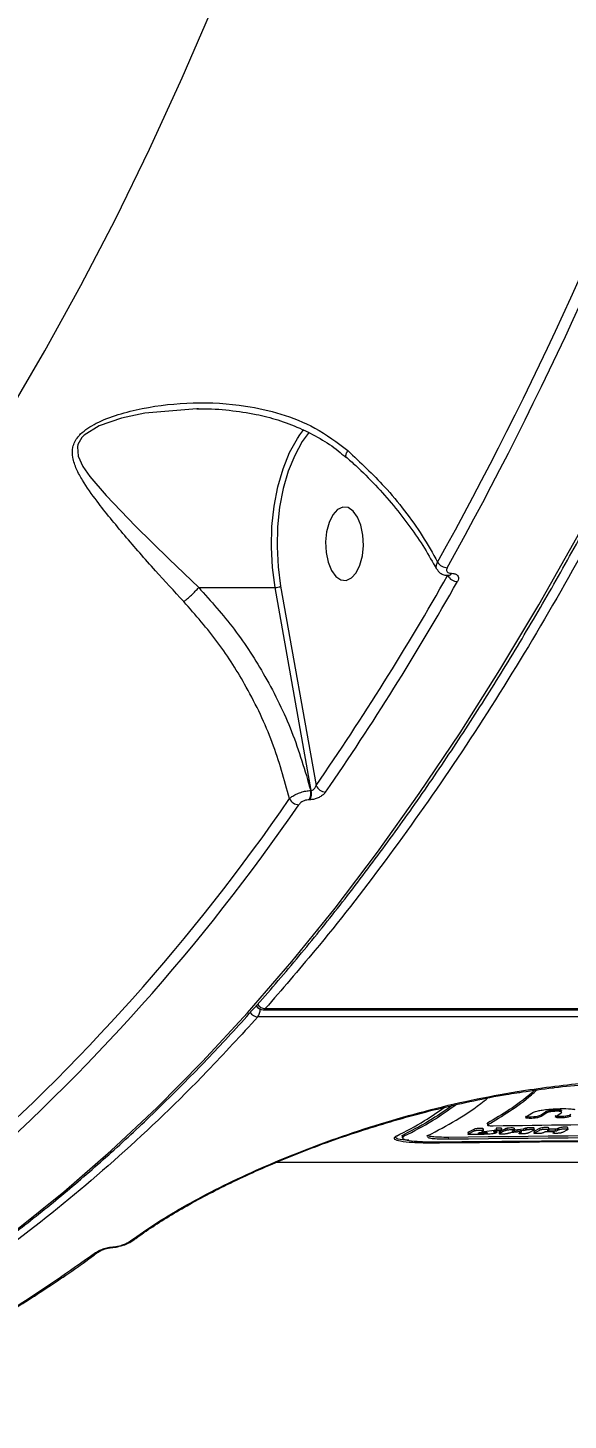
# Model space of a CAD drawing. Header units: millimetres. Extents: x -7735 to 7893, y -6545 to 6034.
# Drawn here: x 4630.5 to 4696.5, y -147.4 to 22.8 of the extents above; entities that cross this region are included whole.
import ezdxf

# ---------------------------------------------------------------- set-up
doc = ezdxf.new("R2010")
doc.units = ezdxf.units.MM
for name, color, linetype in [('DIKOM_ОБЪЕКТ', 7, 'Continuous'), ('DIKOM_РАЗМЕР_ЗОНА', 7, 'Continuous'), ('DIKOM_РАЗМЕР_ОБЪЕКТА', 7, 'Continuous')]:
    doc.layers.add(name, color=color, linetype=linetype)
doc.styles.add('style1', font='arial.ttf', dxfattribs={"width": 0.8})
doc.dimstyles.new('1-50', dxfattribs={"dimtxt": 300, "dimasz": 200, "dimexe": 100, "dimexo": 0, "dimgap": 100, "dimtad": 1, "dimtxsty": 'style1', "dimcen": 200, "dimclrd": 7, "dimclre": 7, "dimclrt": 7, "dimadec": 1, "dimazin": 2, "dimtfac": 1, "dimtmove": 0, "dimatfit": 2, "dimfxl": 0, "dimlwd": 25, "dimlwe": 18, "dimarcsym": 0})

# ---------------------------------------------------------------- blocks, each defined once
blk = doc.blocks.new('*D0')
at = {"layer": 'Defpoints', "color": 0, "transparency": 16777216}
for p in [(5893.22, 882.1), (-4595.74, 266.13), (5893.22, -5840.17)]:
    blk.add_point(p, dxfattribs=at)
at = {"layer": 'DIKOM_РАЗМЕР_ОБЪЕКТА', "color": 7, "lineweight": 18, "transparency": 16777216}
for p, q in [((5893.22, 882.1), (5893.22, -5940.17)), ((-4595.74, 266.13), (-4595.74, -5940.17))]:
    blk.add_line(p, q, dxfattribs=at)
at = {"layer": 'DIKOM_РАЗМЕР_ОБЪЕКТА', "color": 7, "lineweight": 25, "transparency": 16777216}
blk.add_line((-4395.74, -5840.17), (5693.22, -5840.17), dxfattribs=at)
at = {"layer": 'DIKOM_РАЗМЕР_ОБЪЕКТА', "color": 7, "transparency": 16777216}
for points in [[(-4395.74, -5806.84), (-4395.74, -5873.51), (-4595.74, -5840.17)], [(5693.22, -5806.84), (5693.22, -5873.51), (5893.22, -5840.17)]]:
    blk.add_solid(points, dxfattribs=at)
at = {"layer": 'DIKOM_РАЗМЕР_ОБЪЕКТА', "color": 7, "transparency": 16777216, "insert": (648.74, -5587), "char_height": 300, "attachment_point": 5, "style": 'style1'}
blk.add_mtext('10450', dxfattribs=at)
blk = doc.blocks.new('*D3')
at = {"layer": 'Defpoints', "color": 0, "transparency": 16777216}
for p in [(-6112.56, 266.13), (7893.22, 266.13), (7893.22, -6445.11)]:
    blk.add_point(p, dxfattribs=at)
at = {"layer": 'DIKOM_РАЗМЕР_ЗОНА', "color": 7, "lineweight": 18, "transparency": 16777216}
for p, q in [((-6112.56, 266.13), (-6112.56, -6545.11)), ((7893.22, 266.13), (7893.22, -6545.11))]:
    blk.add_line(p, q, dxfattribs=at)
at = {"layer": 'DIKOM_РАЗМЕР_ЗОНА', "color": 7, "lineweight": 25, "transparency": 16777216}
blk.add_line((-5912.56, -6445.11), (7693.22, -6445.11), dxfattribs=at)
at = {"layer": 'DIKOM_РАЗМЕР_ЗОНА', "color": 7, "transparency": 16777216}
for points in [[(-5912.56, -6411.77), (-5912.56, -6478.44), (-6112.56, -6445.11)], [(7693.22, -6411.77), (7693.22, -6478.44), (7893.22, -6445.11)]]:
    blk.add_solid(points, dxfattribs=at)
at = {"layer": 'DIKOM_РАЗМЕР_ЗОНА', "color": 7, "transparency": 16777216, "insert": (890.33, -6191.83), "char_height": 300, "attachment_point": 5, "style": 'style1'}
blk.add_mtext('13950', dxfattribs=at)

msp = doc.modelspace()

# ---------------------------------------------------------------- linework, layer by layer
at = {"layer": 'DIKOM_ОБЪЕКТ', "color": 7, "linetype": 'Continuous', "lineweight": 15}
for p, q in [((4663.707, -26.987), (4664.212, -26.32)), ((4681.845, -44.165), (4681.892, -44.165)), ((4682.193, -43.903), (4682.24, -43.903)), ((4651.361, -45.645), (4660.694, -45.645)), ((4665.102, -70.446), (4660.694, -45.645)), ((4661.366, -45.482), (4665.694, -69.835)), ((4665.033, -70.446), (4665.102, -70.446)), ((4664.921, -71.576), (4664.853, -71.576)), ((4936.899, -98.106), (4658.591, -98.106)), ((4659.227, -97.238), (4936.9, -97.238)), ((4659.485, -97.103), (4936.9, -97.103)), ((4691.381, -110.303), (4692.038, -109.873)), ((4693.156, -110.077), (4693.71, -109.715)), ((4693.156, -110.077), (4693.17, -110.271)), ((4693.724, -109.908), (4693.17, -110.271)), ((4693.71, -109.715), (4693.724, -109.908)), ((4694.112, -109.547), (4694.126, -109.74)), ((4695.014, -110.24), (4695.568, -109.875)), ((4695.645, -109.519), (4695.66, -109.555)), ((4695.672, -109.749), (4695.659, -109.713)), ((4684.232, -112.26), (4684.246, -112.454)), ((4684.962, -111.862), (4684.296, -112.207)), ((4684.296, -112.207), (4684.31, -112.401)), ((4684.31, -112.401), (4684.976, -112.057)), ((4684.962, -111.862), (4684.976, -112.057)), ((4685.605, -112.288), (4685.612, -112.383)), ((4685.843, -112.265), (4685.852, -112.379)), ((4686.086, -112.259), (4685.847, -112.262)), ((4686.076, -112.04), (4685.918, -112.123)), ((4686.106, -111.801), (4686.075, -111.774)), ((4686.075, -111.774), (4686.089, -111.969)), ((4686.121, -111.996), (4686.107, -111.801)), ((4686.247, -112.136), (4687.447, -111.953)), ((4686.622, -111.09), (4686.635, -111.284)), ((4687.411, -112.119), (4687.414, -112.161)), ((4688.082, -112.025), (4687.43, -112.116)), ((4687.686, -111.726), (4687.7, -111.921)), ((4687.773, -112.239), (4687.761, -112.07)), ((4688.039, -112.204), (4688.053, -112.399)), ((4688.736, -111.818), (4688.119, -112.14)), ((4688.119, -112.14), (4688.133, -112.334)), ((4688.133, -112.334), (4688.75, -112.013)), ((4688.296, -111.728), (4688.31, -111.923)), ((4688.381, -111.95), (4688.366, -111.755)), ((4688.736, -111.818), (4688.75, -112.013)), ((4688.971, -111.735), (4688.985, -111.929)), ((4690.679, -112.149), (4689.428, -112.296)), ((4689.836, -111.997), (4689.595, -112.125)), ((4689.733, -112.052), (4689.738, -112.134)), ((4691.026, -111.98), (4689.738, -112.134)), ((4689.896, -111.734), (4689.894, -111.721)), ((4689.894, -111.721), (4689.908, -111.916)), ((4689.917, -111.928), (4689.902, -111.734)), ((4689.908, -111.916), (4689.91, -111.929)), ((4689.916, -111.916), (4691.012, -111.785)), ((4690.542, -112.165), (4690.552, -112.301)), ((4690.552, -112.301), (4690.829, -112.158)), ((4690.828, -112.153), (4690.829, -112.158)), ((4691.012, -111.785), (4691.026, -111.98)), ((4691.254, -111.738), (4691.267, -111.932)), ((4691.387, -111.699), (4691.401, -111.894)), ((4692.269, -111.962), (4691.653, -112.286)), ((4692.297, -112.139), (4692.311, -112.334)), ((4692.361, -112.082), (4692.298, -112.139)), ((4692.333, -111.903), (4692.319, -111.708)), ((4692.978, -111.757), (4692.361, -112.082)), ((4692.361, -112.082), (4692.376, -112.276)), ((4692.376, -112.276), (4692.992, -111.952)), ((4692.978, -111.757), (4692.992, -111.952)), ((4693.595, -112.193), (4693.462, -112.262)), ((4694.665, -112.151), (4693.853, -112.161)), ((4694.077, -111.937), (4693.923, -112.02)), ((4694.069, -112.047), (4694.881, -112.037)), ((4694.143, -111.876), (4694.129, -111.682)), ((4694.867, -111.842), (4694.156, -111.851)), ((4694.671, -112.151), (4694.678, -112.246)), ((4694.678, -112.246), (4694.811, -112.177)), ((4694.811, -112.167), (4694.811, -112.177)), ((4694.867, -111.842), (4694.881, -112.037)), ((4695.28, -111.726), (4695.126, -111.809)), ((4695.126, -111.809), (4695.139, -112.004)), ((4695.139, -112.004), (4695.294, -111.921)), ((4695.28, -111.726), (4695.294, -111.921)), ((4696.395, -111.906), (4695.779, -112.232)), ((4696.459, -111.845), (4696.445, -111.651)), ((4676.207, -112.702), (4676.22, -112.895)), ((4676.447, -112.473), (4676.462, -112.667)), ((4681.837, -112.835), (4681.851, -113.03)), ((4685.828, -112.476), (4684.741, -112.491)), ((4685.612, -112.383), (4685.852, -112.379)), ((4660.843, -115.875), (4898.889, -115.875)), ((4642.739, -125.68), (4643.028, -125.496))]:
    msp.add_line(p, q, dxfattribs=at)
at = {"layer": 'DIKOM_ОБЪЕКТ', "color": 7, "linetype": 'Continuous', "lineweight": 15, "flags": 128}
for points in [[(4628.089, -24.41), (4632.593, -16.711), (4636.974, -8.749), (4641.229, -0.531), (4645.351, 7.935), (4649.34, 16.642), (4653.189, 25.58)], [(4629.098, -124.149), (4634.897, -119.481), (4640.624, -114.489), (4646.274, -109.175), (4651.842, -103.546), (4657.324, -97.605), (4662.714, -91.358), (4668.01, -84.81), (4673.204, -77.966), (4678.295, -70.833), (4683.277, -63.416), (4688.145, -55.721), (4692.897, -47.755), (4697.527, -39.524), (4702.033, -31.037), (4706.41, -22.299), (4710.654, -13.318), (4714.763, -4.101), (4718.732, 5.343), (4722.558, 15.006), (4726.238, 24.881)], [(4651.121, -23.796), (4644.775, -24.323), (4641.95, -24.926), (4639.216, -25.872), (4637.38, -27.017), (4637.088, -27.321), (4636.61, -28.178), (4636.549, -28.442), (4636.641, -29.575), (4637.217, -30.839), (4638.073, -32.084), (4640.058, -34.404), (4643.658, -38.125), (4647.746, -42.163), (4651.359, -45.645), (4651.359, -45.646), (4651.359, -45.646)], [(4660.694, -45.645), (4660.367, -43.203), (4660.237, -40.693), (4660.305, -38.173), (4660.57, -35.703), (4661.025, -33.34), (4661.662, -31.14), (4662.463, -29.154), (4663.411, -27.428), (4663.707, -26.987)], [(4664.844, -26.663), (4664, -27.818), (4663.082, -29.491), (4662.304, -31.417), (4661.688, -33.551), (4661.246, -35.842), (4660.989, -38.237), (4660.923, -40.68), (4661.049, -43.114), (4661.366, -45.482)], [(4667.154, -42.542), (4667.561, -43.549), (4668.099, -44.292), (4668.723, -44.711), (4669.381, -44.772), (4670.022, -44.47), (4670.594, -43.83), (4671.049, -42.903), (4671.351, -41.764), (4671.476, -40.507), (4671.413, -39.232), (4671.168, -38.042), (4670.761, -37.036), (4670.223, -36.293), (4669.6, -35.874), (4668.941, -35.813), (4668.3, -36.115), (4667.728, -36.755), (4667.273, -37.682), (4666.971, -38.821), (4666.846, -40.078), (4666.909, -41.353), (4667.154, -42.542)], [(4690.254, -107.222), (4690.239, -107.287), (4690.217, -107.318), (4690.206, -107.32)], [(4691.267, -110.222), (4691.266, -110.223), (4691.306, -110.268), (4691.442, -110.303), (4691.643, -110.319), (4691.95, -110.319), (4692.297, -110.301), (4692.531, -110.275), (4692.727, -110.239), (4692.961, -110.172), (4693.156, -110.077), (4693.156, -110.077)], [(4694.9, -110.159), (4694.9, -110.159), (4694.941, -110.205), (4695.079, -110.241), (4695.282, -110.257), (4695.596, -110.258), (4695.95, -110.239), (4696.183, -110.212), (4696.377, -110.176), (4696.613, -110.108), (4696.802, -110.015), (4696.802, -110.015)], [(4694.128, -111.682), (4694.129, -111.681), (4694.104, -111.657), (4694.022, -111.638), (4693.898, -111.63), (4693.713, -111.629), (4693.505, -111.639), (4693.365, -111.653), (4693.247, -111.671), (4693.101, -111.707), (4692.978, -111.757), (4692.978, -111.757)], [(4696.444, -111.651), (4696.445, -111.651), (4696.419, -111.626), (4696.333, -111.607), (4696.207, -111.598), (4696.012, -111.597), (4695.837, -111.605), (4695.695, -111.617), (4695.573, -111.635), (4695.431, -111.667), (4695.28, -111.726), (4695.28, -111.726)], [(4643.444, -125.368), (4643.454, -125.36), (4643.504, -125.317)], [(4640.83, -126.237), (4640.731, -126.299), (4640.711, -126.302)]]:
    msp.add_lwpolyline(points, dxfattribs=at)
at = {"layer": 'DIKOM_ОБЪЕКТ', "color": 7, "linetype": 'Continuous', "lineweight": 15}
for centre, radius, start, end in [((4283.809, 177.474), 453.651, 330.98818, 340.13073), ((4284.06, 177.302), 454.709, 330.98865, 340.13011), ((4383.316, 124.71), 342.907, 325.43505, 330.49418), ((4681.759, -41.788), 1.437, 211.62286, 268.18353), ((4682.992, -43.505), 1.412, 208.36864, 268.40008), ((4681.796, -43.739), 0.43, 277.45139, 337.50454), ((4681.847, -43.742), 0.425, 275.58766, 337.70832), ((4660.709, -44.242), 1.403, 269.38503, 297.90515), ((4383.955, 124.278), 343.549, 325.43404, 330.49574), ((4460.661, 67.011), 244.718, 310.98414, 325.54534), ((4663.645, -70.857), 1.331, 205.97859, 267.47661), ((4663.457, -70.774), 1.61, 330.08944, 11.7418), ((4663.517, -70.772), 1.618, 330.20154, 11.62969), ((4666.913, -69.311), 1.326, 203.2414, 267.67887), ((4461.348, 66.573), 245.265, 310.98449, 325.54531), ((4659.227, -96.238), 1, 210.39447, 270), ((4659.544, -95.885), 1.22, 213.75755, 267.23991), ((4658.65, -96.89), 1.217, 213.34607, 267.20883), ((4657.448, -97.289), 1.405, 324.45861, 5.13365), ((4659.21, -96.892), 0.346, 272.78939, 322.51715), ((4642.801, -125.164), 0.52, 263.14971, 296.88197), ((4643.046, -124.816), 0.68, 268.42257, 305.77491), ((4638.786, -126.241), 0.683, 268.62364, 307.00712)]:
    msp.add_arc(centre, radius, start, end, dxfattribs=at)
for points, knots in [([(4659.485, 629.354), (4661.513, 627.016), (4667.017, 620.672), (4675.714, 609.372), (4685.449, 595.203), (4694.771, 579.964), (4703.645, 563.748), (4712.027, 546.623), (4719.886, 528.637), (4727.198, 509.801), (4733.963, 490.165), (4740.163, 469.796), (4745.772, 448.79), (4750.761, 427.245), (4755.111, 405.221), (4758.8, 382.748), (4761.836, 359.872), (4764.214, 336.666), (4765.926, 313.24), (4766.961, 289.702), (4767.311, 266.125), (4766.961, 242.548), (4765.926, 219.01), (4764.214, 195.584), (4761.836, 172.378), (4758.8, 149.501), (4755.111, 127.028), (4750.761, 105.005), (4745.772, 83.46), (4740.163, 62.454), (4733.962, 42.085), (4727.198, 22.448), (4720.225, 4.494), (4713.136, -11.884), (4706.016, -26.803), (4698.516, -41.064), (4690.67, -54.605), (4682.551, -67.311), (4674.179, -79.147), (4666.49, -89.03), (4661.513, -94.766), (4659.485, -97.103)], [0, 0, 0, 0, 0.0156535, 0.0424906, 0.0694123, 0.0963772, 0.1233419, 0.1502637, 0.1771008, 0.2039378, 0.2308596, 0.2578243, 0.2847891, 0.3117108, 0.3385479, 0.3653847, 0.392306, 0.4192705, 0.446235, 0.4731564, 0.4999931, 0.5268301, 0.5537517, 0.5807164, 0.607681, 0.6346026, 0.6614395, 0.6882765, 0.7151981, 0.7421628, 0.7691275, 0.7960491, 0.822886, 0.845964, 0.8691648, 0.8923928, 0.9156209, 0.9388217, 0.9615842, 0.9843465, 1, 1, 1, 1]), ([(4597.642, -143.228), (4598.201, -142.99), (4600.698, -141.925), (4605.095, -139.724), (4610.827, -136.619), (4616.511, -133.188), (4622.145, -129.462), (4627.723, -125.436), (4633.242, -121.116), (4638.698, -116.503), (4644.086, -111.602), (4649.402, -106.417), (4654.642, -100.951), (4659.803, -95.208), (4664.879, -89.194), (4669.868, -82.911), (4674.766, -76.367), (4679.569, -69.565), (4684.273, -62.51), (4688.874, -55.208), (4693.371, -47.665), (4697.758, -39.885), (4702.033, -31.876), (4706.193, -23.643), (4710.235, -15.192), (4714.155, -6.529), (4717.951, 2.338), (4721.619, 11.403), (4725.158, 20.66), (4728.564, 30.101), (4731.835, 39.719), (4734.969, 49.507), (4737.963, 59.458), (4740.815, 69.564), (4743.523, 79.818), (4746.084, 90.212), (4748.498, 100.738), (4750.762, 111.388), (4752.874, 122.154), (4754.833, 133.029), (4756.638, 144.003), (4758.287, 155.069), (4759.779, 166.218), (4761.112, 177.443), (4762.286, 188.734), (4763.3, 200.083), (4764.154, 211.482), (4764.845, 222.922), (4765.375, 234.394), (4765.741, 245.89), (4765.93, 256.137), (4765.956, 262.55), (4765.966, 265.124)], [0, 0, 0, 0, 0.0058768, 0.0262675, 0.0466642, 0.0670671, 0.087475, 0.1078876, 0.1283047, 0.1487257, 0.16915, 0.1895772, 0.2100063, 0.2304374, 0.2508696, 0.2713028, 0.2917369, 0.3121714, 0.3326061, 0.3530404, 0.373475, 0.3939091, 0.4143426, 0.434776, 0.4552089, 0.4756412, 0.4960728, 0.5165038, 0.5369346, 0.5573646, 0.577794, 0.5982233, 0.6186517, 0.6390797, 0.6595072, 0.6799343, 0.7003611, 0.7207874, 0.7412133, 0.7616388, 0.7820641, 0.8024892, 0.8229139, 0.8433384, 0.8637627, 0.8841868, 0.9046108, 0.9250346, 0.9454584, 0.9658821, 0.9863058, 1, 1, 1, 1]), ([(4649.54, -47.364), (4648.372, -46.099), (4645.826, -43.343), (4642.241, -39.211), (4639.258, -35.585), (4637.376, -32.942), (4636.408, -31.173), (4635.935, -29.826), (4635.898, -28.477), (4636.379, -27.491), (4637.31, -26.473), (4638.916, -25.44), (4641.536, -24.452), (4645.491, -23.471), (4650.736, -22.906), (4656.455, -23.217), (4661.437, -24.355), (4665.752, -26.03), (4668.267, -27.925), (4669.575, -28.911)], [0, 0, 0, 0, 0.07901703, 0.17217952, 0.2680569, 0.32872619, 0.36105606, 0.39389742, 0.42232979, 0.45131821, 0.45993928, 0.49898846, 0.54460031, 0.59143526, 0.68761956, 0.78657576, 0.85467217, 0.92444034, 1, 1, 1, 1]), ([(4651.329, -23.805), (4651.273, -23.798), (4651.203, -23.788), (4651.134, -23.795), (4651.121, -23.796)], [0, 0, 0, 0, 0.8079001, 1, 1, 1, 1]), ([(4651.123, -23.81), (4651.293, -23.804), (4652.621, -23.75), (4655.056, -23.939), (4658.194, -24.399), (4661.073, -25.133), (4663.694, -26.109), (4666.164, -27.389), (4668.035, -28.59), (4668.991, -29.458), (4669.278, -29.719)], [0, 0, 0, 0, 0.02587091, 0.20246595, 0.37163186, 0.5109633, 0.6584626, 0.80240004, 0.94053643, 1, 1, 1, 1]), ([(4669.361, -29.63), (4669.339, -29.597), (4669.289, -29.523), (4669.381, -29.266), (4669.498, -29.039), (4669.559, -28.937), (4669.575, -28.911)], [0, 0, 0, 0, 0.3249946, 0.7216792, 0.9288565, 1, 1, 1, 1]), ([(4669.575, -28.911), (4671.113, -30.358), (4673.617, -32.714), (4676.534, -36.256), (4678.746, -39.339), (4679.932, -41.461), (4680.535, -42.542)], [0, 0, 0, 0, 0.342208, 0.5572617, 0.7746096, 1, 1, 1, 1]), ([(4669.321, -29.668), (4669.731, -30.025), (4671.008, -31.136), (4672.966, -33.129), (4675.186, -35.621), (4677.186, -38.204), (4678.955, -40.804), (4679.919, -42.546), (4680.39, -43.397)], [0, 0, 0, 0, 0.086327, 0.2685965, 0.4523139, 0.6371346, 0.8225967, 1, 1, 1, 1]), ([(4680.432, -43.37), (4680.429, -43.366), (4680.34, -43.269), (4680.345, -42.98), (4680.472, -42.688), (4680.535, -42.542)], [0, 0, 0, 0, 0.0192873, 0.5094683, 1, 1, 1, 1]), ([(4680.463, -43.383), (4680.524, -43.498), (4680.664, -43.761), (4681.067, -44.016), (4681.476, -44.161), (4681.75, -44.148), (4681.85, -44.144)], [0, 0, 0, 0, 0.2287067, 0.5240451, 0.824898, 1, 1, 1, 1]), ([(4681.713, -43.224), (4681.68, -43.301), (4681.613, -43.453), (4681.648, -43.656), (4681.778, -43.81), (4681.975, -43.892), (4682.131, -43.9), (4682.193, -43.903)], [0, 0, 0, 0, 0.2142801, 0.4284523, 0.6428152, 0.8576339, 1, 1, 1, 1]), ([(4681.889, -44.167), (4681.914, -44.167), (4681.969, -44.169), (4681.969, -44.171), (4681.969, -44.171)], [0, 0, 0, 0, 0.4410876, 1, 1, 1, 1]), ([(4682.24, -43.903), (4682.332, -43.908), (4682.564, -43.921), (4682.856, -44.042), (4683.054, -44.271), (4683.104, -44.575), (4683.003, -44.802), (4682.953, -44.916)], [0, 0, 0, 0, 0.1408243, 0.3552615, 0.5700331, 0.7849691, 1, 1, 1, 1]), ([(4649.54, -47.364), (4649.588, -47.327), (4649.726, -47.22), (4650.034, -46.963), (4650.472, -46.566), (4650.963, -46.084), (4651.227, -45.792), (4651.359, -45.646)], [0, 0, 0, 0, 0.0873172, 0.253689, 0.5024431, 0.7512377, 1, 1, 1, 1]), ([(4651.359, -45.646), (4651.359, -45.646), (4651.36, -45.645), (4651.361, -45.645), (4651.361, -45.645), (4651.361, -45.645)], [0, 0, 0, 0, 0.412978, 0.8346073, 1, 1, 1, 1]), ([(4651.361, -45.645), (4652.848, -47.309), (4655.857, -50.678), (4659.672, -56.627), (4662.946, -63.245), (4664.331, -68.023), (4665.033, -70.446)], [0, 0, 0, 0, 0.2328917, 0.4712986, 0.7319758, 1, 1, 1, 1]), ([(4662.449, -71.44), (4661.815, -69.139), (4660.529, -64.471), (4657.461, -58.072), (4653.819, -52.253), (4650.977, -49.006), (4649.54, -47.364)], [0, 0, 0, 0, 0.2625639, 0.5326598, 0.7636443, 1, 1, 1, 1]), ([(4662.449, -71.44), (4662.542, -71.357), (4662.751, -71.173), (4663.234, -70.903), (4663.827, -70.667), (4664.459, -70.498), (4664.842, -70.463), (4665.033, -70.446)], [0, 0, 0, 0, 0.1700526, 0.3808515, 0.5867875, 0.7931252, 1, 1, 1, 1]), ([(4666.859, -70.636), (4666.792, -70.72), (4666.643, -70.907), (4666.284, -71.173), (4665.839, -71.397), (4665.36, -71.547), (4665.068, -71.567), (4664.921, -71.576)], [0, 0, 0, 0, 0.1742212, 0.3896542, 0.5957875, 0.7979834, 1, 1, 1, 1]), ([(4665.102, -70.446), (4665.142, -70.442), (4665.19, -70.437), (4665.291, -70.398), (4665.404, -70.325), (4665.538, -70.178), (4665.639, -70.008), (4665.677, -69.889), (4665.694, -69.835)], [0, 0, 0, 0, 0.144236, 0.1753485, 0.3623151, 0.5708143, 0.8046682, 1, 1, 1, 1]), ([(4664.853, -71.576), (4664.756, -71.583), (4664.563, -71.595), (4664.249, -71.694), (4663.959, -71.84), (4663.727, -72.012), (4663.63, -72.132), (4663.587, -72.186)], [0, 0, 0, 0, 0.2039779, 0.4079397, 0.6134119, 0.8264483, 1, 1, 1, 1]), ([(4658.591, -98.106), (4656.534, -100.347), (4650.994, -106.384), (4641.705, -115.279), (4630.689, -124.484), (4619.308, -132.512), (4608.578, -138.936), (4601.537, -142.083), (4598.502, -143.439)], [0, 0, 0, 0, 0.1093254, 0.2945295, 0.4798755, 0.6650804, 0.8556629, 1, 1, 1, 1]), ([(4692.372, -107.084), (4692.248, -107.195), (4690.353, -108.895), (4688.424, -110.03), (4686.622, -111.09)], [0, 0, 0, 0, 0.0653927, 1, 1, 1, 1]), ([(4686.635, -111.284), (4688.432, -110.219), (4690.448, -109.025), (4692.429, -107.241), (4692.644, -107.047)], [0, 0, 0, 0, 0.8916211, 1, 1, 1, 1]), ([(4690.219, -107.401), (4690.446, -107.362), (4691.901, -107.11), (4693.342, -106.934), (4694.559, -106.786)], [0, 0, 0, 0, 0.1562227, 1, 1, 1, 1]), ([(4690.254, -107.222), (4692.982, -106.83), (4697.113, -106.237), (4702.492, -105.882), (4705.129, -105.845), (4706.448, -105.826)], [0, 0, 0, 0, 0.4927593, 0.7463676, 1, 1, 1, 1]), ([(4694.559, -106.786), (4694.638, -106.775), (4696.023, -106.585), (4698.679, -106.343), (4702.477, -106.096), (4705, -106.002), (4706.219, -106.017), (4706.24, -106.018)], [0, 0, 0, 0, 0.0198024, 0.344269, 0.6694545, 0.9943588, 1, 1, 1, 1]), ([(4643.028, -125.496), (4644.088, -124.743), (4646.128, -123.294), (4649.847, -121.091), (4653.874, -118.953), (4658.315, -116.847), (4663.117, -114.816), (4668.215, -112.899), (4673.541, -111.136), (4679.037, -109.579), (4684.633, -108.231), (4688.382, -107.558), (4690.254, -107.222)], [0, 0, 0, 0, 0.1070843, 0.2059735, 0.305183, 0.4040789, 0.5033364, 0.6029176, 0.7021787, 0.8013446, 0.9008341, 1, 1, 1, 1]), ([(4666.035, -113.82), (4666.081, -113.802), (4667.26, -113.346), (4669.7, -112.509), (4673.353, -111.326), (4677.138, -110.232), (4681.009, -109.228), (4684.939, -108.344), (4688.019, -107.724), (4689.772, -107.449), (4690.211, -107.38)], [0, 0, 0, 0, 0.0062803, 0.159575, 0.3144193, 0.4709494, 0.6288138, 0.7876182, 0.9468711, 1, 1, 1, 1]), ([(4676.462, -112.667), (4677.613, -112.076), (4679.715, -110.997), (4681.8, -109.524), (4682.742, -108.858)], [0, 0, 0, 0, 0.5479311, 1, 1, 1, 1]), ([(4679.349, -112.624), (4680.5, -112.012), (4682.801, -110.788), (4685.24, -109.194), (4686.523, -108.144), (4686.67, -108.023)], [0, 0, 0, 0, 0.46954873, 0.93909458, 1, 1, 1, 1]), ([(4675.499, -112.682), (4676.651, -112.096), (4678.607, -111.099), (4680.547, -109.735), (4681.345, -109.174)], [0, 0, 0, 0, 0.5888385, 1, 1, 1, 1]), ([(4682.289, -108.96), (4681.498, -109.518), (4679.559, -110.884), (4677.604, -111.882), (4676.447, -112.473)], [0, 0, 0, 0, 0.4080464, 1, 1, 1, 1]), ([(4693.17, -110.271), (4693.1, -110.31), (4692.998, -110.367), (4692.734, -110.439), (4692.482, -110.481), (4692.174, -110.508), (4691.856, -110.518), (4691.57, -110.513), (4691.387, -110.49), (4691.281, -110.451), (4691.266, -110.388), (4691.34, -110.333), (4691.381, -110.303)], [0, 0, 0, 0, 0.183713, 0.2669127, 0.3510541, 0.4233427, 0.5136499, 0.6084488, 0.674413, 0.7401904, 0.852966, 1, 1, 1, 1]), ([(4692.038, -109.873), (4692.103, -109.835), (4692.265, -109.739), (4692.672, -109.603), (4693.112, -109.525), (4693.281, -109.495)], [0, 0, 0, 0, 0.2912303, 0.728641, 1, 1, 1, 1]), ([(4693.281, -109.495), (4693.549, -109.459), (4694.148, -109.379), (4695.301, -109.324), (4696.369, -109.317), (4697.042, -109.371), (4697.245, -109.41), (4697.298, -109.42)], [0, 0, 0, 0, 0.1904978, 0.4255627, 0.7547565, 0.9358751, 1, 1, 1, 1]), ([(4693.71, -109.715), (4693.739, -109.696), (4693.799, -109.659), (4693.918, -109.602), (4694.046, -109.565), (4694.112, -109.547)], [0, 0, 0, 0, 0.32520487, 0.65752515, 1, 1, 1, 1]), ([(4694.126, -109.74), (4694.063, -109.758), (4693.936, -109.795), (4693.816, -109.852), (4693.754, -109.89), (4693.724, -109.908)], [0, 0, 0, 0, 0.3285118, 0.6618592, 1, 1, 1, 1]), ([(4694.112, -109.547), (4694.174, -109.533), (4694.298, -109.506), (4694.565, -109.474), (4694.908, -109.455), (4695.239, -109.452), (4695.494, -109.47), (4695.604, -109.494), (4695.635, -109.513), (4695.645, -109.519)], [0, 0, 0, 0, 0.1322538, 0.2653626, 0.42771, 0.6677662, 0.8014656, 0.9358839, 1, 1, 1, 1]), ([(4695.659, -109.713), (4695.635, -109.701), (4695.586, -109.676), (4695.399, -109.653), (4695.095, -109.646), (4694.755, -109.655), (4694.432, -109.684), (4694.243, -109.713), (4694.154, -109.734), (4694.126, -109.74)], [0, 0, 0, 0, 0.1327016, 0.2659408, 0.4290053, 0.6685725, 0.8019109, 0.9358365, 1, 1, 1, 1]), ([(4694.926, -110.352), (4694.922, -110.345), (4694.901, -110.311), (4694.964, -110.271), (4695.014, -110.24)], [0, 0, 0, 0, 0.1914503, 1, 1, 1, 1]), ([(4696.815, -110.209), (4696.745, -110.248), (4696.644, -110.305), (4696.378, -110.377), (4696.126, -110.419), (4695.819, -110.446), (4695.5, -110.456), (4695.214, -110.451), (4695.023, -110.428), (4694.972, -110.406), (4694.947, -110.395)], [0, 0, 0, 0, 0.2487565, 0.3606028, 0.4736754, 0.5711645, 0.6925627, 0.820527, 0.9104134, 1, 1, 1, 1]), ([(4695.568, -109.875), (4695.594, -109.857), (4695.648, -109.82), (4695.669, -109.784), (4695.679, -109.766)], [0, 0, 0, 0, 0.4944401, 1, 1, 1, 1]), ([(4837.926, -112.848), (4811.894, -112.572), (4759.825, -112.019), (4707.835, -112.563), (4681.837, -112.835)], [0, 0, 0, 0, 0.499952, 1, 1, 1, 1]), ([(4684.296, -112.207), (4684.281, -112.216), (4684.252, -112.233), (4684.223, -112.251), (4684.233, -112.259), (4684.234, -112.259)], [0, 0, 0, 0, 0.4995385, 0.9601804, 1, 1, 1, 1]), ([(4686.075, -111.774), (4686.054, -111.768), (4686.013, -111.756), (4685.878, -111.746), (4685.704, -111.746), (4685.523, -111.752), (4685.354, -111.766), (4685.206, -111.786), (4685.056, -111.819), (4684.998, -111.845), (4684.962, -111.862)], [0, 0, 0, 0, 0.1070106, 0.2147606, 0.3331392, 0.4561851, 0.5528705, 0.649726, 0.7785932, 1, 1, 1, 1]), ([(4684.976, -112.057), (4685.014, -112.039), (4685.071, -112.013), (4685.225, -111.979), (4685.376, -111.959), (4685.563, -111.946), (4685.747, -111.94), (4685.921, -111.942), (4686.037, -111.953), (4686.073, -111.964), (4686.089, -111.969)], [0, 0, 0, 0, 0.2314222, 0.3437828, 0.4570327, 0.5548975, 0.6929607, 0.8027464, 0.9132881, 1, 1, 1, 1]), ([(4685.589, -112.294), (4685.578, -112.3), (4685.537, -112.321), (4685.496, -112.342), (4685.466, -112.357)], [0, 0, 0, 0, 0.2679879, 1, 1, 1, 1]), ([(4685.847, -112.262), (4685.824, -112.263), (4685.777, -112.264), (4685.708, -112.27), (4685.648, -112.278), (4685.607, -112.287), (4685.594, -112.292), (4685.589, -112.294)], [0, 0, 0, 0, 0.2111701, 0.4241786, 0.6375604, 0.8518955, 1, 1, 1, 1]), ([(4687.762, -112.262), (4687.723, -112.287), (4687.66, -112.328), (4687.413, -112.381), (4687.11, -112.42), (4686.638, -112.455), (4686.196, -112.47), (4685.901, -112.475), (4685.828, -112.476)], [0, 0, 0, 0, 0.2184648, 0.3483843, 0.4788026, 0.6372613, 0.9098639, 1, 1, 1, 1]), ([(4685.852, -112.379), (4685.959, -112.377), (4686.115, -112.374), (4686.324, -112.361), (4686.456, -112.347), (4686.554, -112.328), (4686.607, -112.307), (4686.619, -112.287), (4686.576, -112.273), (4686.484, -112.262), (4686.32, -112.257), (4686.171, -112.258), (4686.086, -112.259)], [0, 0, 0, 0, 0.184686, 0.267498, 0.3513689, 0.4236963, 0.5125681, 0.6060014, 0.6721397, 0.7383225, 0.8494173, 1, 1, 1, 1]), ([(4685.918, -112.123), (4685.914, -112.125), (4685.909, -112.128), (4685.912, -112.13), (4685.913, -112.131)], [0, 0, 0, 0, 0.7224926, 1, 1, 1, 1]), ([(4685.918, -112.138), (4685.927, -112.14), (4685.944, -112.145), (4685.996, -112.149), (4686.061, -112.15), (4686.131, -112.148), (4686.197, -112.143), (4686.232, -112.138), (4686.247, -112.136)], [0, 0, 0, 0, 0.1750399, 0.3496796, 0.5226856, 0.6946362, 0.866284, 1, 1, 1, 1]), ([(4686.089, -111.969), (4686.101, -111.975), (4686.125, -111.987), (4686.121, -112.011), (4686.093, -112.029), (4686.076, -112.04)], [0, 0, 0, 0, 0.2927567, 0.5735686, 1, 1, 1, 1]), ([(4686.6, -111.131), (4686.596, -111.122), (4686.59, -111.109), (4686.614, -111.094), (4686.622, -111.09)], [0, 0, 0, 0, 0.6871677, 1, 1, 1, 1]), ([(4686.635, -111.284), (4686.626, -111.29), (4686.603, -111.304), (4686.61, -111.317), (4686.614, -111.325)], [0, 0, 0, 0, 0.39174415, 1, 1, 1, 1]), ([(4686.615, -111.349), (4686.647, -111.363), (4686.709, -111.391), (4686.933, -111.416), (4687.158, -111.424), (4687.299, -111.422), (4687.333, -111.422)], [0, 0, 0, 0, 0.3030946, 0.6051831, 0.9056804, 1, 1, 1, 1]), ([(4687.333, -111.422), (4699.944, -111.242), (4725.166, -110.882), (4763.036, -110.734), (4800.931, -110.893), (4826.212, -111.26), (4838.853, -111.443)], [0, 0, 0, 0, 0.2499631, 0.4999278, 0.749964, 1, 1, 1, 1]), ([(4687.43, -112.116), (4687.418, -112.118), (4687.386, -112.123), (4687.351, -112.132), (4687.333, -112.142), (4687.339, -112.151), (4687.367, -112.158), (4687.399, -112.16), (4687.414, -112.161)], [0, 0, 0, 0, 0.1219428, 0.3014057, 0.4821252, 0.6635822, 0.8444622, 1, 1, 1, 1]), ([(4687.414, -112.161), (4687.492, -112.167), (4687.65, -112.179), (4687.766, -112.209), (4687.76, -112.231), (4687.758, -112.24)], [0, 0, 0, 0, 0.3849095, 0.7718099, 1, 1, 1, 1]), ([(4687.447, -111.953), (4687.473, -111.949), (4687.526, -111.941), (4687.608, -111.93), (4687.669, -111.924), (4687.7, -111.921)], [0, 0, 0, 0, 0.3378166, 0.665374, 1, 1, 1, 1]), ([(4688.296, -111.728), (4688.268, -111.724), (4688.211, -111.715), (4688.051, -111.711), (4687.869, -111.713), (4687.738, -111.722), (4687.686, -111.726)], [0, 0, 0, 0, 0.2184348, 0.4370056, 0.7790862, 1, 1, 1, 1]), ([(4687.7, -111.921), (4687.756, -111.917), (4687.899, -111.907), (4688.093, -111.905), (4688.241, -111.912), (4688.289, -111.919), (4688.31, -111.923)], [0, 0, 0, 0, 0.2391494, 0.6122824, 0.8324775, 1, 1, 1, 1]), ([(4688.119, -112.14), (4688.103, -112.149), (4688.072, -112.166), (4688.039, -112.188), (4688.044, -112.2), (4688.045, -112.204)], [0, 0, 0, 0, 0.4062326, 0.8007999, 1, 1, 1, 1]), ([(4688.31, -111.923), (4688.34, -111.93), (4688.385, -111.94), (4688.376, -111.963), (4688.301, -111.987), (4688.191, -112.009), (4688.109, -112.021), (4688.082, -112.025)], [0, 0, 0, 0, 0.2551628, 0.3774781, 0.6219112, 0.8755916, 1, 1, 1, 1]), ([(4688.366, -111.755), (4688.362, -111.751), (4688.353, -111.74), (4688.317, -111.733), (4688.296, -111.728)], [0, 0, 0, 0, 0.4436665, 1, 1, 1, 1]), ([(4688.971, -111.735), (4688.933, -111.744), (4688.859, -111.762), (4688.79, -111.791), (4688.754, -111.809), (4688.736, -111.818)], [0, 0, 0, 0, 0.3420446, 0.6697066, 1, 1, 1, 1]), ([(4688.75, -112.013), (4688.769, -112.003), (4688.806, -111.985), (4688.874, -111.957), (4688.948, -111.938), (4688.985, -111.929)], [0, 0, 0, 0, 0.3380578, 0.6649356, 1, 1, 1, 1]), ([(4689.894, -111.721), (4689.881, -111.715), (4689.855, -111.703), (4689.748, -111.692), (4689.569, -111.688), (4689.367, -111.692), (4689.172, -111.705), (4689.05, -111.72), (4688.993, -111.73), (4688.971, -111.735)], [0, 0, 0, 0, 0.1302097, 0.2611943, 0.4166802, 0.6549663, 0.7862399, 0.9177348, 1, 1, 1, 1]), ([(4688.985, -111.929), (4689.021, -111.923), (4689.093, -111.909), (4689.249, -111.894), (4689.453, -111.884), (4689.651, -111.882), (4689.808, -111.89), (4689.882, -111.902), (4689.901, -111.912), (4689.908, -111.916)], [0, 0, 0, 0, 0.1294017, 0.2592924, 0.4138331, 0.6522741, 0.7843144, 0.9171689, 1, 1, 1, 1]), ([(4689.428, -112.296), (4689.379, -112.303), (4689.279, -112.316), (4689.206, -112.334), (4689.18, -112.344), (4689.176, -112.345)], [0, 0, 0, 0, 0.45029248, 0.90190345, 1, 1, 1, 1]), ([(4689.595, -112.125), (4689.594, -112.125), (4689.591, -112.127), (4689.59, -112.131), (4689.603, -112.135), (4689.625, -112.138), (4689.655, -112.138), (4689.69, -112.138), (4689.719, -112.136), (4689.734, -112.134), (4689.738, -112.134)], [0, 0, 0, 0, 0.0419967, 0.1931568, 0.3449639, 0.4948862, 0.6447555, 0.7936113, 0.9419121, 1, 1, 1, 1]), ([(4689.912, -111.942), (4689.903, -111.951), (4689.886, -111.969), (4689.853, -111.988), (4689.836, -111.997)], [0, 0, 0, 0, 0.4979638, 1, 1, 1, 1]), ([(4690.829, -112.158), (4690.829, -112.157), (4690.833, -112.155), (4690.833, -112.152), (4690.822, -112.148), (4690.799, -112.145), (4690.769, -112.144), (4690.734, -112.145), (4690.703, -112.147), (4690.686, -112.149), (4690.679, -112.149)], [0, 0, 0, 0, 0.0378952, 0.1847796, 0.3318949, 0.4781622, 0.6226708, 0.7674782, 0.9114433, 1, 1, 1, 1]), ([(4691.254, -111.738), (4691.239, -111.742), (4691.208, -111.752), (4691.13, -111.769), (4691.055, -111.779), (4691.012, -111.785)], [0, 0, 0, 0, 0.27029769, 0.58374527, 1, 1, 1, 1]), ([(4691.026, -111.98), (4691.076, -111.973), (4691.18, -111.959), (4691.238, -111.941), (4691.267, -111.932)], [0, 0, 0, 0, 0.48881227, 1, 1, 1, 1]), ([(4691.387, -111.699), (4691.371, -111.703), (4691.338, -111.711), (4691.294, -111.723), (4691.268, -111.732), (4691.254, -111.738)], [0, 0, 0, 0, 0.2982465, 0.5961417, 1, 1, 1, 1]), ([(4691.267, -111.932), (4691.278, -111.928), (4691.3, -111.921), (4691.342, -111.908), (4691.38, -111.899), (4691.401, -111.894)], [0, 0, 0, 0, 0.2978555, 0.5959086, 1, 1, 1, 1]), ([(4692.317, -111.708), (4692.314, -111.7), (4692.308, -111.684), (4692.237, -111.666), (4692.111, -111.655), (4691.936, -111.653), (4691.755, -111.658), (4691.585, -111.67), (4691.465, -111.685), (4691.408, -111.695), (4691.387, -111.699)], [0, 0, 0, 0, 0.1408071, 0.2695842, 0.398913, 0.546118, 0.6988043, 0.8142561, 0.9302733, 1, 1, 1, 1]), ([(4691.401, -111.894), (4691.438, -111.887), (4691.511, -111.874), (4691.639, -111.861), (4691.758, -111.854), (4691.903, -111.849), (4692.067, -111.848), (4692.214, -111.856), (4692.305, -111.872), (4692.349, -111.903), (4692.316, -111.935), (4692.277, -111.958), (4692.269, -111.962)], [0, 0, 0, 0, 0.087129, 0.1749274, 0.2255718, 0.2923143, 0.4263031, 0.5175487, 0.6088584, 0.728926, 0.9455512, 1, 1, 1, 1]), ([(4691.653, -112.286), (4691.635, -112.295), (4691.598, -112.312), (4691.527, -112.339), (4691.451, -112.356), (4691.412, -112.365)], [0, 0, 0, 0, 0.3287727, 0.6600574, 1, 1, 1, 1]), ([(4693.462, -112.262), (4693.418, -112.282), (4693.354, -112.311), (4693.19, -112.346), (4693.038, -112.367), (4692.853, -112.38), (4692.663, -112.384), (4692.492, -112.382), (4692.38, -112.371), (4692.313, -112.352), (4692.302, -112.32), (4692.349, -112.292), (4692.376, -112.276)], [0, 0, 0, 0, 0.1894731, 0.2709574, 0.3531903, 0.424893, 0.5123337, 0.6037588, 0.6693313, 0.7347344, 0.8459057, 1, 1, 1, 1]), ([(4692.992, -111.952), (4693.036, -111.931), (4693.1, -111.901), (4693.266, -111.863), (4693.418, -111.841), (4693.603, -111.827), (4693.793, -111.822), (4693.963, -111.824), (4694.074, -111.836), (4694.14, -111.857), (4694.152, -111.891), (4694.105, -111.92), (4694.077, -111.937)], [0, 0, 0, 0, 0.190936, 0.2721184, 0.3541991, 0.4259234, 0.5122204, 0.6026167, 0.6676199, 0.7324517, 0.843598, 1, 1, 1, 1]), ([(4693.853, -112.161), (4693.83, -112.162), (4693.784, -112.163), (4693.714, -112.169), (4693.654, -112.177), (4693.613, -112.185), (4693.6, -112.191), (4693.595, -112.193)], [0, 0, 0, 0, 0.212397, 0.4237949, 0.6370844, 0.8520047, 1, 1, 1, 1]), ([(4693.923, -112.02), (4693.921, -112.021), (4693.913, -112.026), (4693.914, -112.033), (4693.939, -112.041), (4693.985, -112.046), (4694.032, -112.048), (4694.062, -112.048), (4694.069, -112.047)], [0, 0, 0, 0, 0.0691669, 0.2859217, 0.5028998, 0.7193079, 0.9328544, 1, 1, 1, 1]), ([(4695.779, -112.232), (4695.736, -112.252), (4695.673, -112.28), (4695.508, -112.316), (4695.351, -112.337), (4695.159, -112.35), (4694.975, -112.355), (4694.81, -112.353), (4694.698, -112.343), (4694.624, -112.326), (4694.599, -112.294), (4694.648, -112.265), (4694.678, -112.246)], [0, 0, 0, 0, 0.1843628, 0.2679893, 0.352662, 0.4254463, 0.5167074, 0.5946024, 0.6591273, 0.7236861, 0.8250348, 1, 1, 1, 1]), ([(4694.811, -112.177), (4694.812, -112.177), (4694.82, -112.173), (4694.821, -112.167), (4694.803, -112.158), (4694.762, -112.153), (4694.712, -112.15), (4694.678, -112.15), (4694.665, -112.151)], [0, 0, 0, 0, 0.0187819, 0.2354966, 0.4523484, 0.6683727, 0.8838627, 1, 1, 1, 1]), ([(4695.126, -111.809), (4695.123, -111.811), (4695.113, -111.815), (4695.081, -111.823), (4695.024, -111.832), (4694.955, -111.839), (4694.901, -111.841), (4694.873, -111.842), (4694.867, -111.842)], [0, 0, 0, 0, 0.08447095, 0.30176256, 0.51845675, 0.73368815, 0.94651199, 1, 1, 1, 1]), ([(4694.881, -112.037), (4694.904, -112.036), (4694.951, -112.035), (4695.02, -112.029), (4695.08, -112.021), (4695.121, -112.012), (4695.134, -112.006), (4695.139, -112.004)], [0, 0, 0, 0, 0.2124458, 0.4253356, 0.6373919, 0.8524199, 1, 1, 1, 1]), ([(4695.294, -111.921), (4695.34, -111.899), (4695.404, -111.869), (4695.57, -111.831), (4695.721, -111.809), (4695.905, -111.795), (4696.093, -111.79), (4696.264, -111.792), (4696.382, -111.804), (4696.453, -111.824), (4696.471, -111.859), (4696.424, -111.888), (4696.395, -111.906)], [0, 0, 0, 0, 0.1925915, 0.2727319, 0.3535233, 0.4247166, 0.5095805, 0.5991016, 0.6660184, 0.7326719, 0.8401252, 1, 1, 1, 1]), ([(4643.512, -125.326), (4643.574, -125.278), (4644.228, -124.766), (4645.726, -123.751), (4648.014, -122.293), (4650.576, -120.814), (4653.353, -119.336), (4656.327, -117.876), (4659.471, -116.451), (4662.699, -115.088), (4664.943, -114.235), (4666.035, -113.82)], [0, 0, 0, 0, 0.0128466, 0.1362035, 0.2607502, 0.3859931, 0.5113748, 0.6363311, 0.76045, 0.8834643, 1, 1, 1, 1]), ([(4675.499, -112.682), (4675.467, -112.699), (4675.22, -112.825), (4675.129, -113.047), (4675.868, -113.293), (4677.408, -113.452), (4679.187, -113.509), (4680.389, -113.501), (4680.778, -113.498)], [0, 0, 0, 0, 0.0317623, 0.2483889, 0.4658557, 0.6825855, 0.8971953, 1, 1, 1, 1]), ([(4677.005, -113.196), (4676.891, -113.189), (4676.158, -113.148), (4675.512, -113.024), (4675.402, -112.881), (4675.364, -112.831)], [0, 0, 0, 0, 0.1071566, 0.685347, 1, 1, 1, 1]), ([(4676.253, -112.697), (4676.237, -112.686), (4676.145, -112.62), (4676.311, -112.539), (4676.447, -112.473)], [0, 0, 0, 0, 0.177487, 1, 1, 1, 1]), ([(4676.243, -112.951), (4676.378, -113.03), (4676.649, -113.186), (4677.965, -113.332), (4679.522, -113.394), (4680.637, -113.387), (4681.046, -113.385)], [0, 0, 0, 0, 0.2809693, 0.5611581, 0.8387911, 1, 1, 1, 1]), ([(4676.462, -112.667), (4676.453, -112.672), (4676.289, -112.751), (4676.287, -112.824), (4676.285, -112.892)], [0, 0, 0, 0, 0.053252, 1, 1, 1, 1]), ([(4681.837, -112.835), (4681.46, -112.835), (4680.705, -112.836), (4679.846, -112.775), (4679.296, -112.68), (4679.251, -112.594), (4679.23, -112.553)], [0, 0, 0, 0, 0.2584948, 0.5169092, 0.7768161, 1, 1, 1, 1]), ([(4679.349, -112.624), (4679.314, -112.641), (4679.228, -112.685), (4679.254, -112.724), (4679.27, -112.747)], [0, 0, 0, 0, 0.4030232, 1, 1, 1, 1]), ([(4679.276, -112.821), (4679.39, -112.862), (4679.616, -112.944), (4680.43, -113.015), (4681.237, -113.036), (4681.737, -113.031), (4681.851, -113.03)], [0, 0, 0, 0, 0.3056719, 0.6098276, 0.9111257, 1, 1, 1, 1]), ([(4680.778, -113.498), (4706.773, -113.25), (4758.767, -112.752), (4810.832, -113.258), (4836.867, -113.511)], [0, 0, 0, 0, 0.49995968, 1, 1, 1, 1]), ([(4681.046, -113.385), (4707.041, -113.131), (4759.034, -112.621), (4811.1, -113.139), (4837.136, -113.398)], [0, 0, 0, 0, 0.4999589, 1, 1, 1, 1]), ([(4681.851, -113.03), (4707.844, -112.758), (4759.834, -112.213), (4811.903, -112.767), (4837.94, -113.043)], [0, 0, 0, 0, 0.49995352, 1, 1, 1, 1]), ([(4684.276, -112.475), (4684.263, -112.469), (4684.236, -112.456), (4684.258, -112.431), (4684.291, -112.412), (4684.31, -112.401)], [0, 0, 0, 0, 0.2934972, 0.5819086, 1, 1, 1, 1]), ([(4684.741, -112.491), (4684.639, -112.492), (4684.497, -112.493), (4684.341, -112.486), (4684.298, -112.479), (4684.276, -112.475)], [0, 0, 0, 0, 0.5562303, 0.7696306, 1, 1, 1, 1]), ([(4685.466, -112.357), (4685.464, -112.358), (4685.459, -112.361), (4685.46, -112.363), (4685.461, -112.365)], [0, 0, 0, 0, 0.38151738, 1, 1, 1, 1]), ([(4685.461, -112.369), (4685.468, -112.372), (4685.481, -112.377), (4685.528, -112.382), (4685.576, -112.383), (4685.605, -112.383), (4685.612, -112.383)], [0, 0, 0, 0, 0.303907, 0.6057056, 0.9061176, 1, 1, 1, 1]), ([(4688.06, -112.399), (4688.058, -112.395), (4688.054, -112.382), (4688.085, -112.361), (4688.117, -112.343), (4688.133, -112.334)], [0, 0, 0, 0, 0.2061947, 0.6011446, 1, 1, 1, 1]), ([(4688.993, -112.397), (4688.954, -112.404), (4688.877, -112.417), (4688.712, -112.431), (4688.504, -112.44), (4688.304, -112.441), (4688.152, -112.433), (4688.085, -112.423), (4688.068, -112.414), (4688.062, -112.411)], [0, 0, 0, 0, 0.1351072, 0.2704718, 0.4342325, 0.6718671, 0.8020468, 0.9327549, 1, 1, 1, 1]), ([(4689.176, -112.345), (4689.161, -112.351), (4689.131, -112.362), (4689.075, -112.38), (4689.021, -112.392), (4688.993, -112.397)], [0, 0, 0, 0, 0.30983389, 0.65144301, 1, 1, 1, 1]), ([(4690.481, -112.378), (4690.477, -112.37), (4690.469, -112.354), (4690.504, -112.327), (4690.536, -112.31), (4690.552, -112.301)], [0, 0, 0, 0, 0.3413984, 0.6691184, 1, 1, 1, 1]), ([(4691.412, -112.365), (4691.374, -112.371), (4691.297, -112.384), (4691.131, -112.399), (4690.923, -112.407), (4690.723, -112.409), (4690.571, -112.401), (4690.505, -112.39), (4690.487, -112.381), (4690.481, -112.378)], [0, 0, 0, 0, 0.1351211, 0.2708372, 0.4345674, 0.6721616, 0.8020065, 0.9327005, 1, 1, 1, 1]), ([(4640.83, -126.237), (4640.979, -126.223), (4641.276, -126.194), (4641.801, -126.07), (4642.314, -125.896), (4642.604, -125.748), (4642.739, -125.68)], [0, 0, 0, 0, 0.2097518, 0.4182668, 0.7299865, 1, 1, 1, 1]), ([(4641.666, -126.142), (4641.826, -126.101), (4642.253, -125.991), (4642.725, -125.814), (4642.963, -125.651), (4643.023, -125.61)], [0, 0, 0, 0, 0.3078247, 0.8267955, 1, 1, 1, 1]), ([(4642.94, -125.679), (4643.039, -125.627), (4643.223, -125.532), (4643.366, -125.408), (4643.432, -125.352)], [0, 0, 0, 0, 0.5424867, 1, 1, 1, 1]), ([(4608.068, -144.461), (4608.404, -144.319), (4610.082, -143.613), (4614.434, -141.664), (4621.083, -138.291), (4629.671, -133.303), (4635.513, -129.207), (4638.77, -126.924)], [0, 0, 0, 0, 0.0321592, 0.1607939, 0.418283, 0.6757772, 1, 1, 1, 1]), ([(4608.805, -144.193), (4609.017, -144.108), (4611.179, -143.248), (4615.256, -141.32), (4621.018, -138.391), (4626.718, -135.138), (4632.358, -131.57), (4636.468, -128.805), (4638.681, -127.139), (4639.049, -126.862)], [0, 0, 0, 0, 0.0205628, 0.2096775, 0.398406, 0.5865259, 0.7742348, 0.962403, 1, 1, 1, 1]), ([(4638.77, -126.924), (4638.806, -126.899), (4638.977, -126.779), (4639.356, -126.586), (4639.903, -126.397), (4640.402, -126.279), (4640.687, -126.251), (4640.83, -126.237)], [0, 0, 0, 0, 0.0843877, 0.4027233, 0.6518889, 0.8255029, 1, 1, 1, 1]), ([(4639.193, -126.792), (4639.218, -126.774), (4639.286, -126.724), (4639.536, -126.593), (4639.89, -126.462), (4640.18, -126.379), (4640.312, -126.357), (4640.323, -126.355)], [0, 0, 0, 0, 0.1597957, 0.4496358, 0.7584771, 0.9798531, 1, 1, 1, 1]), ([(4640.323, -126.355), (4640.401, -126.34), (4640.537, -126.314), (4640.658, -126.306), (4640.709, -126.303)], [0, 0, 0, 0, 0.5730181, 1, 1, 1, 1]), ([(4640.71, -126.301), (4640.713, -126.301), (4640.947, -126.3), (4641.289, -126.248), (4641.594, -126.162), (4641.666, -126.142)], [0, 0, 0, 0, 0.0077662, 0.7628108, 1, 1, 1, 1])]:
    msp.add_open_spline(points, degree=3, knots=knots, dxfattribs=at)

# ---------------------------------------------------------------- dimensions: what is measured, and where the dimension line sits
at = {"layer": 'DIKOM_РАЗМЕР_ЗОНА'}
dim = msp.add_linear_dim(base=(7893.216, -6445.106), p1=(-6112.558, 266.125), p2=(7893.216, 266.125), text='13950', dimstyle='1-50', dxfattribs=at)
dim.commit()
dim.dimension.update_dxf_attribs({"geometry": '*D3', "text_midpoint": (890.329, -6445.106), "dimtype": 160})
at = {"layer": 'DIKOM_РАЗМЕР_ОБЪЕКТА'}
dim = msp.add_linear_dim(base=(5893.216, -5840.173), p1=(-4595.736, 266.125), p2=(5893.216, 882.098), text='10450', dimstyle='1-50', dxfattribs=at)
dim.commit()
dim.dimension.update_dxf_attribs({"geometry": '*D0', "text_midpoint": (648.74, -5840.173), "dimtype": 160})

doc.saveas('drawing.dxf')
